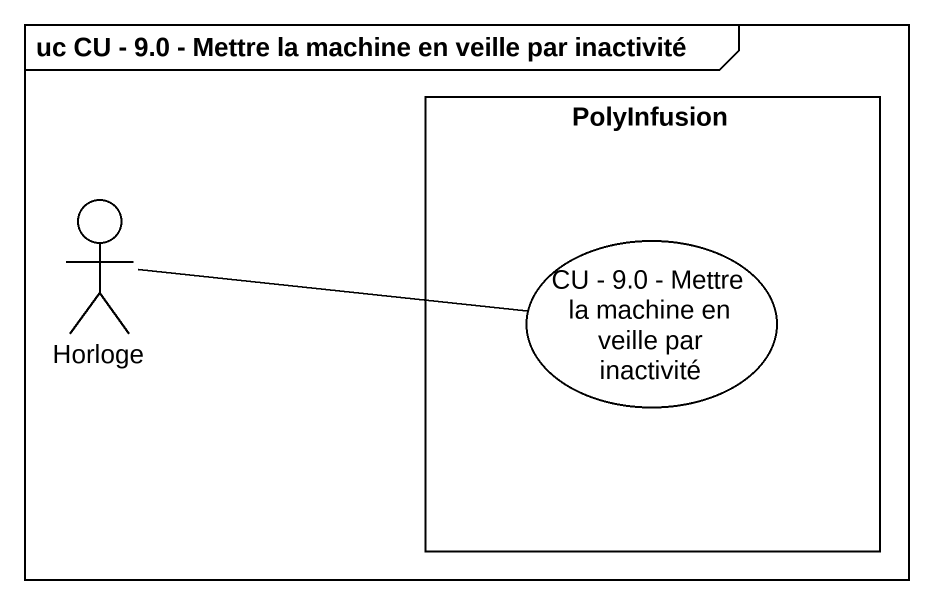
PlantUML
@startuml
mainframe uc CU - 9.0 - Mettre la machine en veille par inactivité
rectangle PolyInfusion {
  usecase "CU - 9.0 - Mettre la machine en veille par inactivité" as CU_9_0_Mettre_la_machine_en
}
actor Horloge
Horloge -right- CU_9_0_Mettre_la_machine_en
@enduml
